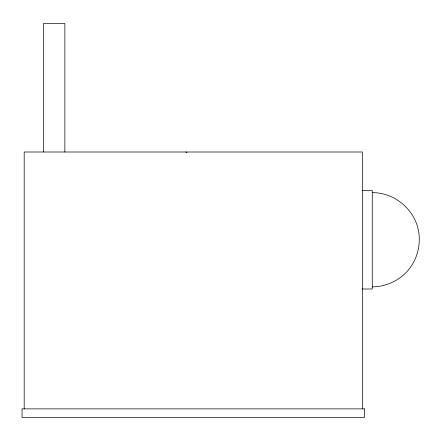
<?xml version="1.0" encoding="UTF-8"?>
<svg xmlns="http://www.w3.org/2000/svg" width="441" height="441" viewBox="0 0 441 441"><rect width="100%" height="100%" fill="white"/><g stroke="black" fill="none" stroke-linecap="round" stroke-linejoin="round"><path stroke-width="0.66" d="M372.259 286.859C384.618 286.815 396.79 281.771 405.56 273.067C415.874 262.847 420.637 247.974 418.95 233.62C416.315 210.82 395.208 192.309 372.259 192.673M362.166 190.529L372.259 190.529L372.259 288.998L362.166 288.998M185.65 152.002L186.94 152.459M362.414 408.879L362.414 152.002L24.189 152.002L24.189 408.879M64.86 152.002L64.86 23.56L43.455 23.56L43.455 152.002M364.553 408.879L22.05 408.879L22.05 417.44L364.553 417.44L364.553 408.879"/></g></svg>
